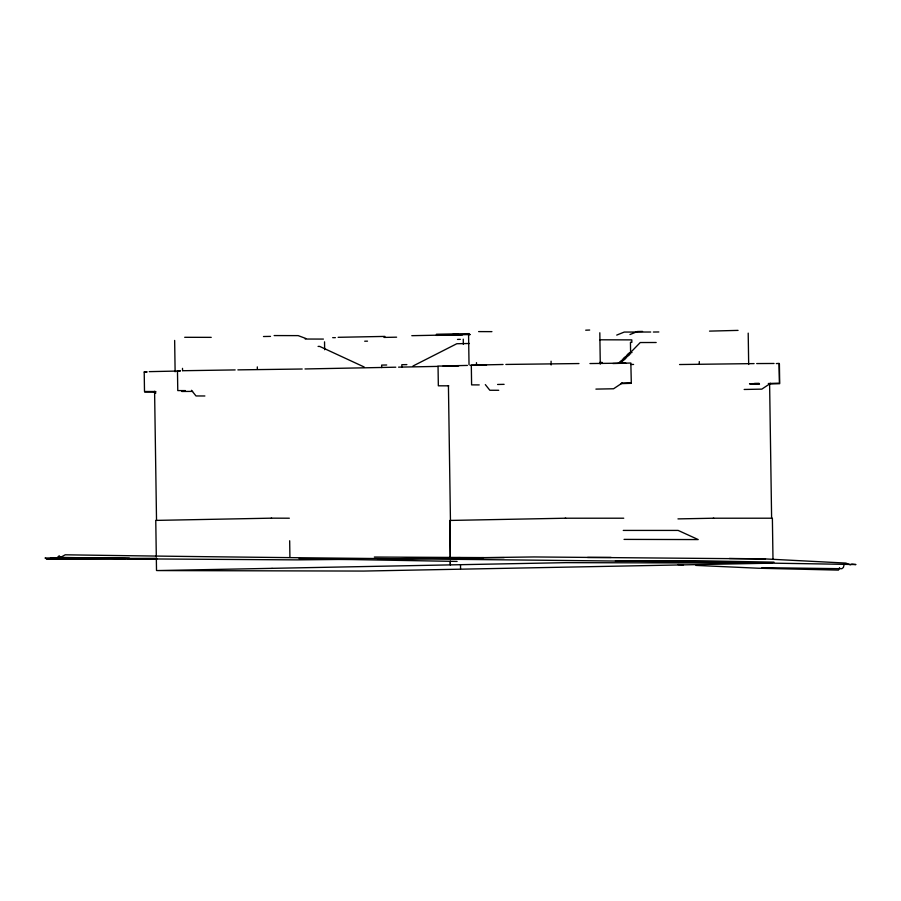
<?xml version="1.0" encoding="UTF-8"?>
<svg xmlns="http://www.w3.org/2000/svg" width="901" height="901" viewBox="0 0 901 901"><rect width="100%" height="100%" fill="white"/><g stroke="black" fill="none" stroke-linecap="round" stroke-linejoin="round"><path stroke-width="1.35" d="M844.237 564.071L843.392 567.45L841.861 568.7L761.942 567.653M839.586 567.63L838.448 570.108L758.225 568.227L695.932 565.4M620.282 363.114L640.239 342.538L656.176 342.504M57.529 557.989L45.05 558.023L46.672 558.902L56.414 558.429L59.184 555.804L60.592 557.381L139.126 558.868L297.015 559.87L356.706 559.284M622.309 382.948L613.57 388.77L595.91 389.108M770.569 383.308L761.818 389.131L744.17 389.469M60.592 557.381L65.232 554.791C328.809 558.8 592.396 559.78 855.95 564.555L851.952 564.127L850.251 564.792L845.836 563.08L765.478 558.935L729.337 558.462M412.985 366.02L456.807 343.731L469.421 343.484M616.723 335.093L624.258 332.064L650.691 332.019M629.968 334.541L637.503 331.512L642.548 331.422M776.302 363.587L779.095 363.373L779.399 383.139L768.339 383.511M631.139 382.779L621.431 383.128M585.706 330.194L589.682 330.036M738.054 330.385L709.526 331.118M149.251 371.64L180.391 370.987M443.089 365.952L467.416 365.423M183.275 370.716L235.15 369.917M477.113 365.029L503.062 364.488M263.486 336.524L270.491 336.388M452.966 334.294L458.429 334.192M411.802 335.679L470.412 334.541M338.145 337.312L384.964 336.411M462.416 334.879L436.467 335.386L436.456 334.248L469.23 333.618L469.241 334.744M383.961 337.425L396.609 337.177M364.691 341.209L367.507 341.152M457.505 339.407L460.31 339.362M630.576 342.38L631.838 342.357L631.804 339.88L599.593 339.801M629.213 352.606L632.006 352.55M627.851 353.924L630.644 353.868M626.477 355.242L629.27 355.197M625.114 356.571L627.907 356.514M623.74 357.888L626.544 357.832M622.377 359.206L625.17 359.15M386.698 364.995L381.652 365.096L381.686 367.597M406.869 364.601L401.823 364.702L401.869 367.214M621.014 360.524L623.807 360.468M619.64 361.842L622.433 361.797M237.887 369.872L302.207 369.016M470.142 365.367L486.506 365.051M305 368.959L395.776 367.203M398.569 367.146L437.672 366.392M444.655 366.256L458.62 365.986M589.941 363.553L625.801 363.114M618.277 363.171L621.071 363.114M612.871 363.531L630.846 363.024L631.308 383.33L620.688 383.646M679.545 364.533L754.092 363.599M497.589 384.468L504.11 384.344M181.799 391.485L192.577 391.394M749.519 383.713L759.025 383.533M750.082 384.265L758.451 384.096M755.365 384.265L759.509 384.186M769.161 384.006L779.692 383.691L779.399 363.925M271.539 518.165L155.76 520.406L156.312 556.908M289.334 518.21L271.28 518.165M765.478 558.935L534.045 556.953L377.53 559.07L460.242 557.606M505.855 364.443L578.96 363.553M653.383 332.03L658.822 331.962M756.682 363.565L774.049 363.475M155.918 392.025L144.667 392.048M46.672 558.902L156.639 558.406M52.562 558.496L129.665 558.395L50.681 558.383L157.112 558.609M56.414 558.429L102.725 558.158M617.331 561.109L694.48 560.67L774.004 562.156M615.383 560.895L694.48 560.67M483.713 557.606L374.354 557.043M587.542 557.46L611.081 557.415M455.163 557.764L504.166 557.629M565.209 518.221L623.74 518.21M713.277 518.221L772.382 518.21L772.99 559.465M623.267 530.419L678.138 530.419L698.207 539.575L624.055 539.395M48.699 558.597L125.768 558.631M478.622 331.602L491.923 331.636M274.152 335.566L298.175 335.623L305.788 338.461M184.694 337.301L211.228 337.357M332.683 337.65L335.375 337.661M305.202 339.035L323.403 339.08M318.087 346.412L319.72 346.423L364.173 367M599.672 362.416L602.217 362.427M630.801 364.443L633.583 364.454M478.927 365.142L471.313 365.119L471.606 384.885L479.219 384.907M451.041 366.076L438.044 366.043L438.337 385.808L448.743 385.831M180.009 370.829L177.474 370.818L177.767 390.584L185.381 390.595M146.998 371.741L144.205 371.741L144.498 391.496L155.659 391.53M144.363 372.293L146.784 372.293M754.441 383.466L759.306 383.477M498.726 390.279L489.84 390.268L485.324 384.603M204.876 395.978L196.001 395.956L191.485 390.302M713.783 518.21L677.969 518.897M565.715 518.21L450.196 520.44L450.331 557.629M127.627 558.834L156.695 559.048M457.1 561.424L299.087 558.631M677.924 564.578L683.465 564.837M153.497 391.879L155.715 393.253M769.612 383.882L771.616 518.221M748.202 333.133L748.675 364.477M699.277 361.56L699.322 364.072M630.452 342.38L630.599 352.606M599.818 332.773L600.28 364.117M551.074 361.211L551.13 364.973M476.471 362.652L476.516 365.164M468.576 334.733L469.027 364.714M463.26 339.159L463.339 344.328M460.501 564.578L460.569 568.79M448.428 385.605L450.444 520.44M449.689 520.496L450.252 557.629M324.54 341.839L324.653 349.734M289.671 540.758L289.908 556.784M257.314 366.898L257.359 369.41M182.498 368.351L182.543 370.863M174.648 340.432L175.121 371.775M154.589 391.304L156.526 520.395M156.335 558.496L156.515 570.581M272.034 568.34L157.27 570.57L363.689 571.065L772.292 563.148L565.873 562.652L272.034 568.34M450.354 564.882L450.297 561.255L450.354 564.882"/></g></svg>
